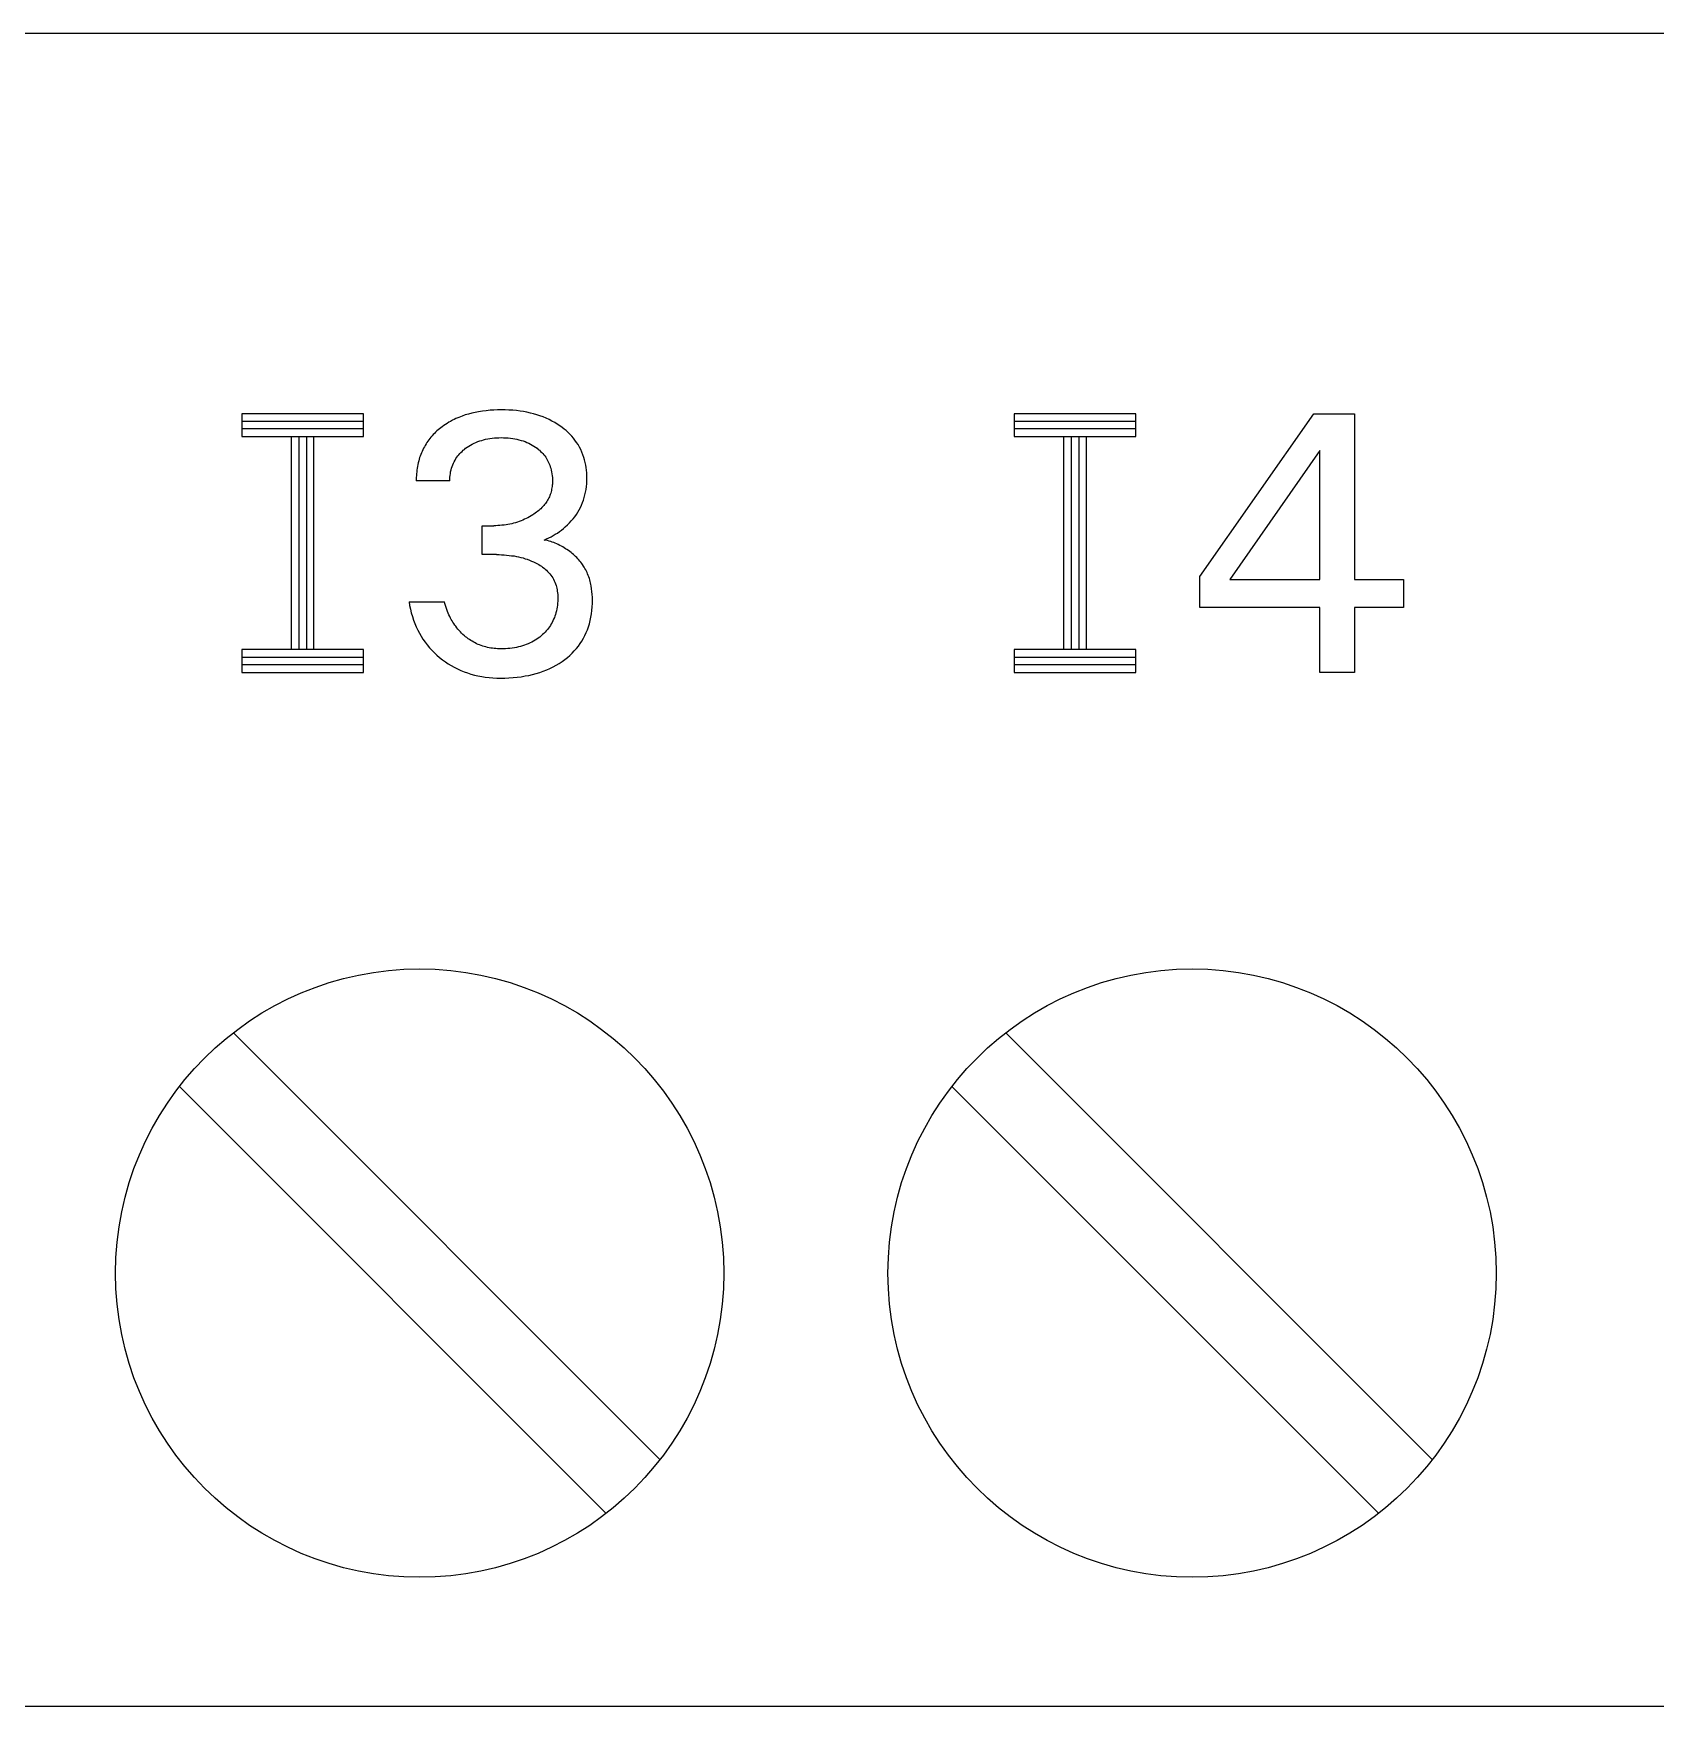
# Model space of a CAD drawing. Extents: x 0 to 420, y 0 to 297.
# Drawn here: x 161.19 to 171.86, y 237.47 to 248.47 of the extents above; entities that cross this region are included whole.
import ezdxf

# ---------------------------------------------------------------- set-up
doc = ezdxf.new("R2010")
doc.units = 0
doc.header["$LTSCALE"] = 23.1
doc.layers.add('10000_FRONT', color=7, linetype='CONTINUOUS')

msp = doc.modelspace()

# ---------------------------------------------------------------- linework, layer by layer
at = {"layer": '10000_FRONT', "color": 7, "linetype": 'CONTINUOUS'}
for p, q in [((203.56, 248.468), (134.06, 248.468)), ((162.56, 245.968), (162.56, 245.818)), ((163.36, 245.968), (162.56, 245.968)), ((163.36, 245.818), (163.36, 245.968)), ((164.052, 245.966), (164.03, 245.96)), ((164.074, 245.972), (164.052, 245.966)), ((164.096, 245.977), (164.074, 245.972)), ((164.118, 245.981), (164.096, 245.977)), ((164.143, 245.985), (164.118, 245.981)), ((164.168, 245.988), (164.143, 245.985)), ((164.193, 245.991), (164.168, 245.988)), ((164.218, 245.992), (164.193, 245.991)), ((164.243, 245.993), (164.218, 245.992)), ((164.269, 245.994), (164.243, 245.993)), ((164.293, 245.993), (164.269, 245.994)), ((164.317, 245.992), (164.293, 245.993)), ((164.342, 245.991), (164.317, 245.992)), ((164.366, 245.989), (164.342, 245.991)), ((164.39, 245.986), (164.366, 245.989)), ((164.414, 245.982), (164.39, 245.986)), ((164.436, 245.978), (164.414, 245.982)), ((164.458, 245.973), (164.436, 245.978)), ((164.479, 245.968), (164.458, 245.973)), ((164.5, 245.961), (164.479, 245.968)), ((164.521, 245.954), (164.5, 245.961)), ((167.64, 245.968), (167.64, 245.818)), ((168.44, 245.968), (167.64, 245.968)), ((168.44, 245.818), (168.44, 245.968)), ((168.86, 244.899), (169.61, 245.968)), ((169.61, 245.968), (169.878, 245.968)), ((169.878, 245.968), (169.878, 244.879)), ((163.36, 245.918), (162.56, 245.918)), ((163.36, 245.868), (162.56, 245.868)), ((163.843, 245.855), (163.835, 245.847)), ((163.852, 245.862), (163.843, 245.855)), ((163.86, 245.869), (163.852, 245.862)), ((163.869, 245.876), (163.86, 245.869)), ((163.878, 245.883), (163.869, 245.876)), ((163.889, 245.891), (163.878, 245.883)), ((163.9, 245.898), (163.889, 245.891)), ((163.911, 245.905), (163.9, 245.898)), ((163.922, 245.912), (163.911, 245.905)), ((163.934, 245.918), (163.922, 245.912)), ((163.945, 245.925), (163.934, 245.918)), ((163.957, 245.93), (163.945, 245.925)), ((163.969, 245.936), (163.957, 245.93)), ((163.988, 245.944), (163.969, 245.936)), ((164.009, 245.953), (163.988, 245.944)), ((164.03, 245.96), (164.009, 245.953)), ((164.542, 245.947), (164.521, 245.954)), ((164.562, 245.939), (164.542, 245.947)), ((164.581, 245.93), (164.562, 245.939)), ((164.599, 245.92), (164.581, 245.93)), ((164.618, 245.91), (164.599, 245.92)), ((164.635, 245.899), (164.618, 245.91)), ((164.653, 245.888), (164.635, 245.899)), ((164.667, 245.878), (164.653, 245.888)), ((164.68, 245.867), (164.667, 245.878)), ((164.693, 245.857), (164.68, 245.867)), ((164.706, 245.845), (164.693, 245.857)), ((168.44, 245.918), (167.64, 245.918)), ((168.44, 245.868), (167.64, 245.868)), ((162.56, 245.818), (163.36, 245.818)), ((162.885, 245.818), (162.885, 244.418)), ((162.935, 245.818), (162.935, 244.418)), ((162.985, 245.818), (162.985, 244.418)), ((163.035, 244.418), (163.035, 245.818)), ((163.756, 245.741), (163.751, 245.731)), ((163.761, 245.751), (163.756, 245.741)), ((163.766, 245.76), (163.761, 245.751)), ((163.772, 245.77), (163.766, 245.76)), ((163.778, 245.779), (163.772, 245.77)), ((163.784, 245.788), (163.778, 245.779)), ((163.79, 245.797), (163.784, 245.788)), ((163.797, 245.806), (163.79, 245.797)), ((163.804, 245.815), (163.797, 245.806)), ((163.812, 245.823), (163.804, 245.815)), ((163.819, 245.831), (163.812, 245.823)), ((163.827, 245.839), (163.819, 245.831)), ((163.835, 245.847), (163.827, 245.839)), ((164.024, 245.734), (164.032, 245.741)), ((164.032, 245.741), (164.043, 245.748)), ((164.043, 245.748), (164.054, 245.755)), ((164.054, 245.755), (164.065, 245.762)), ((164.065, 245.762), (164.076, 245.768)), ((164.076, 245.768), (164.088, 245.774)), ((164.088, 245.774), (164.1, 245.78)), ((164.1, 245.78), (164.112, 245.785)), ((164.112, 245.785), (164.125, 245.789)), ((164.125, 245.789), (164.138, 245.793)), ((164.138, 245.793), (164.151, 245.797)), ((164.151, 245.797), (164.164, 245.8)), ((164.164, 245.8), (164.178, 245.803)), ((164.178, 245.803), (164.192, 245.805)), ((164.192, 245.805), (164.207, 245.807)), ((164.207, 245.807), (164.222, 245.809)), ((164.222, 245.809), (164.236, 245.81)), ((164.236, 245.81), (164.251, 245.81)), ((164.251, 245.81), (164.266, 245.811)), ((164.266, 245.811), (164.281, 245.81)), ((164.281, 245.81), (164.296, 245.81)), ((164.296, 245.81), (164.312, 245.809)), ((164.312, 245.809), (164.327, 245.807)), ((164.327, 245.807), (164.342, 245.805)), ((164.342, 245.805), (164.357, 245.803)), ((164.357, 245.803), (164.37, 245.8)), ((164.37, 245.8), (164.383, 245.797)), ((164.383, 245.797), (164.397, 245.793)), ((164.397, 245.793), (164.41, 245.789)), ((164.41, 245.789), (164.423, 245.785)), ((164.423, 245.785), (164.435, 245.78)), ((164.435, 245.78), (164.447, 245.774)), ((164.447, 245.774), (164.459, 245.768)), ((164.459, 245.768), (164.47, 245.762)), ((164.47, 245.762), (164.481, 245.755)), ((164.481, 245.755), (164.492, 245.748)), ((164.492, 245.748), (164.502, 245.741)), ((164.502, 245.741), (164.51, 245.734)), ((164.718, 245.833), (164.706, 245.845)), ((164.73, 245.821), (164.718, 245.833)), ((164.741, 245.808), (164.73, 245.821)), ((164.751, 245.795), (164.741, 245.808)), ((164.762, 245.78), (164.751, 245.795)), ((164.772, 245.765), (164.762, 245.78)), ((164.781, 245.749), (164.772, 245.765)), ((164.79, 245.732), (164.781, 245.749)), ((167.64, 245.818), (168.44, 245.818)), ((167.965, 245.818), (167.965, 244.418)), ((168.015, 245.818), (168.015, 244.418)), ((168.065, 245.818), (168.065, 244.418)), ((168.115, 244.418), (168.115, 245.818)), ((163.718, 245.634), (163.716, 245.622)), ((163.721, 245.646), (163.718, 245.634)), ((163.724, 245.658), (163.721, 245.646)), ((163.727, 245.669), (163.724, 245.658)), ((163.73, 245.68), (163.727, 245.669)), ((163.734, 245.69), (163.73, 245.68)), ((163.738, 245.701), (163.734, 245.69)), ((163.742, 245.711), (163.738, 245.701)), ((163.746, 245.721), (163.742, 245.711)), ((163.751, 245.731), (163.746, 245.721)), ((163.944, 245.622), (163.948, 245.633)), ((163.948, 245.633), (163.952, 245.643)), ((163.952, 245.643), (163.957, 245.653)), ((163.957, 245.653), (163.963, 245.663)), ((163.963, 245.663), (163.969, 245.673)), ((163.969, 245.673), (163.975, 245.683)), ((163.975, 245.683), (163.981, 245.691)), ((163.981, 245.691), (163.987, 245.699)), ((163.987, 245.699), (163.994, 245.706)), ((163.994, 245.706), (164.001, 245.714)), ((164.001, 245.714), (164.009, 245.721)), ((164.009, 245.721), (164.016, 245.728)), ((164.016, 245.728), (164.024, 245.734)), ((164.51, 245.734), (164.518, 245.728)), ((164.518, 245.728), (164.525, 245.721)), ((164.525, 245.721), (164.533, 245.714)), ((164.533, 245.714), (164.54, 245.707)), ((164.54, 245.707), (164.546, 245.699)), ((164.546, 245.699), (164.553, 245.691)), ((164.553, 245.691), (164.559, 245.683)), ((164.559, 245.683), (164.564, 245.675)), ((164.564, 245.675), (164.569, 245.666)), ((164.569, 245.666), (164.574, 245.657)), ((164.574, 245.657), (164.578, 245.648)), ((164.578, 245.648), (164.582, 245.639)), ((164.582, 245.639), (164.586, 245.63)), ((164.797, 245.716), (164.79, 245.732)), ((164.804, 245.698), (164.797, 245.716)), ((164.81, 245.681), (164.804, 245.698)), ((164.815, 245.665), (164.81, 245.681)), ((164.819, 245.648), (164.815, 245.665)), ((164.823, 245.631), (164.819, 245.648)), ((164.825, 245.614), (164.823, 245.631)), ((169.65, 245.726), (169.059, 244.879)), ((169.65, 244.879), (169.65, 245.726)), ((163.709, 245.562), (163.708, 245.55)), ((163.708, 245.55), (163.708, 245.538)), ((163.708, 245.538), (163.708, 245.526)), ((163.929, 245.526), (163.708, 245.526)), ((163.71, 245.574), (163.709, 245.562)), ((163.711, 245.586), (163.71, 245.574)), ((163.712, 245.598), (163.711, 245.586)), ((163.714, 245.61), (163.712, 245.598)), ((163.716, 245.622), (163.714, 245.61)), ((163.929, 245.551), (163.93, 245.563)), ((163.929, 245.538), (163.929, 245.551)), ((163.929, 245.526), (163.929, 245.538)), ((163.93, 245.563), (163.932, 245.575)), ((163.932, 245.575), (163.934, 245.587)), ((163.934, 245.587), (163.937, 245.599)), ((163.937, 245.599), (163.94, 245.611)), ((163.94, 245.611), (163.944, 245.622)), ((164.586, 245.63), (164.589, 245.62)), ((164.589, 245.62), (164.592, 245.611)), ((164.592, 245.611), (164.595, 245.598)), ((164.595, 245.598), (164.598, 245.586)), ((164.598, 245.586), (164.6, 245.574)), ((164.6, 245.574), (164.602, 245.561)), ((164.602, 245.561), (164.603, 245.549)), ((164.603, 245.549), (164.603, 245.536)), ((164.603, 245.536), (164.604, 245.524)), ((164.604, 245.524), (164.603, 245.515)), ((164.827, 245.597), (164.825, 245.614)), ((164.829, 245.58), (164.827, 245.597)), ((164.83, 245.563), (164.829, 245.58)), ((164.829, 245.508), (164.83, 245.527)), ((164.83, 245.546), (164.83, 245.563)), ((164.83, 245.527), (164.83, 245.546)), ((164.579, 245.415), (164.575, 245.407)), ((164.583, 245.422), (164.579, 245.415)), ((164.586, 245.43), (164.583, 245.422)), ((164.589, 245.438), (164.586, 245.43)), ((164.592, 245.447), (164.589, 245.438)), ((164.594, 245.455), (164.592, 245.447)), ((164.597, 245.463), (164.594, 245.455)), ((164.598, 245.472), (164.597, 245.463)), ((164.6, 245.48), (164.598, 245.472)), ((164.601, 245.489), (164.6, 245.48)), ((164.602, 245.498), (164.601, 245.489)), ((164.603, 245.506), (164.602, 245.498)), ((164.603, 245.515), (164.603, 245.506)), ((164.807, 245.4), (164.813, 245.417)), ((164.813, 245.417), (164.817, 245.435)), ((164.817, 245.435), (164.821, 245.453)), ((164.821, 245.453), (164.825, 245.471)), ((164.825, 245.471), (164.827, 245.49)), ((164.827, 245.49), (164.829, 245.508)), ((164.475, 245.303), (164.464, 245.297)), ((164.482, 245.309), (164.475, 245.303)), ((164.49, 245.314), (164.482, 245.309)), ((164.498, 245.32), (164.49, 245.314)), ((164.505, 245.325), (164.498, 245.32)), ((164.513, 245.331), (164.505, 245.325)), ((164.52, 245.338), (164.513, 245.331)), ((164.527, 245.344), (164.52, 245.338)), ((164.533, 245.351), (164.527, 245.344)), ((164.54, 245.358), (164.533, 245.351)), ((164.546, 245.365), (164.54, 245.358)), ((164.552, 245.371), (164.546, 245.365)), ((164.557, 245.378), (164.552, 245.371)), ((164.562, 245.385), (164.557, 245.378)), ((164.567, 245.392), (164.562, 245.385)), ((164.571, 245.4), (164.567, 245.392)), ((164.575, 245.407), (164.571, 245.4)), ((164.75, 245.291), (164.761, 245.306)), ((164.761, 245.306), (164.77, 245.321)), ((164.77, 245.321), (164.779, 245.336)), ((164.779, 245.336), (164.787, 245.352)), ((164.787, 245.352), (164.795, 245.368)), ((164.795, 245.368), (164.801, 245.384)), ((164.801, 245.384), (164.807, 245.4)), ((164.142, 245.042), (164.142, 245.232)), ((164.142, 245.232), (164.218, 245.232)), ((164.231, 245.232), (164.218, 245.232)), ((164.245, 245.233), (164.231, 245.232)), ((164.258, 245.234), (164.245, 245.233)), ((164.271, 245.235), (164.258, 245.234)), ((164.285, 245.236), (164.271, 245.235)), ((164.298, 245.238), (164.285, 245.236)), ((164.311, 245.24), (164.298, 245.238)), ((164.324, 245.243), (164.311, 245.24)), ((164.336, 245.245), (164.324, 245.243)), ((164.348, 245.248), (164.336, 245.245)), ((164.361, 245.252), (164.348, 245.248)), ((164.373, 245.255), (164.361, 245.252)), ((164.385, 245.259), (164.373, 245.255)), ((164.397, 245.264), (164.385, 245.259)), ((164.408, 245.269), (164.397, 245.264)), ((164.42, 245.274), (164.408, 245.269)), ((164.431, 245.279), (164.42, 245.274)), ((164.442, 245.284), (164.431, 245.279)), ((164.453, 245.29), (164.442, 245.284)), ((164.464, 245.297), (164.453, 245.29)), ((164.636, 245.184), (164.649, 245.193)), ((164.649, 245.193), (164.662, 245.203)), ((164.662, 245.203), (164.675, 245.213)), ((164.675, 245.213), (164.688, 245.225)), ((164.688, 245.225), (164.702, 245.237)), ((164.702, 245.237), (164.715, 245.25)), ((164.715, 245.25), (164.727, 245.263)), ((164.727, 245.263), (164.739, 245.277)), ((164.739, 245.277), (164.75, 245.291)), ((164.55, 245.138), (164.565, 245.145)), ((164.561, 245.136), (164.55, 245.138)), ((164.571, 245.134), (164.561, 245.136)), ((164.565, 245.145), (164.58, 245.152)), ((164.582, 245.131), (164.571, 245.134)), ((164.58, 245.152), (164.594, 245.159)), ((164.592, 245.128), (164.582, 245.131)), ((164.602, 245.124), (164.592, 245.128)), ((164.594, 245.159), (164.608, 245.167)), ((164.612, 245.121), (164.602, 245.124)), ((164.608, 245.167), (164.622, 245.176)), ((164.622, 245.117), (164.612, 245.121)), ((164.622, 245.176), (164.636, 245.184)), ((164.632, 245.112), (164.622, 245.117)), ((164.642, 245.108), (164.632, 245.112)), ((164.652, 245.103), (164.642, 245.108)), ((164.662, 245.098), (164.652, 245.103)), ((164.671, 245.093), (164.662, 245.098)), ((164.681, 245.087), (164.671, 245.093)), ((164.69, 245.081), (164.681, 245.087)), ((164.699, 245.075), (164.69, 245.081)), ((164.235, 245.042), (164.142, 245.042)), ((164.235, 245.042), (164.252, 245.042)), ((164.252, 245.042), (164.268, 245.041)), ((164.268, 245.041), (164.285, 245.04)), ((164.285, 245.04), (164.302, 245.039)), ((164.302, 245.039), (164.319, 245.037)), ((164.319, 245.037), (164.335, 245.035)), ((164.335, 245.035), (164.351, 245.033)), ((164.351, 245.033), (164.366, 245.03)), ((164.366, 245.03), (164.381, 245.027)), ((164.381, 245.027), (164.395, 245.024)), ((164.395, 245.024), (164.41, 245.02)), ((164.41, 245.02), (164.425, 245.015)), ((164.425, 245.015), (164.438, 245.011)), ((164.438, 245.011), (164.452, 245.006)), ((164.452, 245.006), (164.465, 245)), ((164.465, 245), (164.478, 244.995)), ((164.478, 244.995), (164.491, 244.988)), ((164.491, 244.988), (164.504, 244.982)), ((164.504, 244.982), (164.513, 244.976)), ((164.513, 244.976), (164.522, 244.971)), ((164.522, 244.971), (164.531, 244.965)), ((164.708, 245.069), (164.699, 245.075)), ((164.717, 245.063), (164.708, 245.069)), ((164.726, 245.056), (164.717, 245.063)), ((164.734, 245.049), (164.726, 245.056)), ((164.741, 245.043), (164.734, 245.049)), ((164.749, 245.036), (164.741, 245.043)), ((164.756, 245.029), (164.749, 245.036)), ((164.763, 245.022), (164.756, 245.029)), ((164.77, 245.015), (164.763, 245.022)), ((164.777, 245.007), (164.77, 245.015)), ((164.783, 245), (164.777, 245.007)), ((164.79, 244.992), (164.783, 245)), ((164.796, 244.984), (164.79, 244.992)), ((164.801, 244.976), (164.796, 244.984)), ((164.807, 244.967), (164.801, 244.976)), ((164.531, 244.965), (164.539, 244.959)), ((164.539, 244.959), (164.548, 244.953)), ((164.548, 244.953), (164.556, 244.946)), ((164.556, 244.946), (164.564, 244.939)), ((164.564, 244.939), (164.571, 244.932)), ((164.571, 244.932), (164.578, 244.924)), ((164.578, 244.924), (164.586, 244.916)), ((164.586, 244.916), (164.592, 244.907)), ((164.592, 244.907), (164.599, 244.898)), ((164.599, 244.898), (164.605, 244.889)), ((164.605, 244.889), (164.61, 244.88)), ((164.61, 244.88), (164.615, 244.87)), ((164.615, 244.87), (164.619, 244.86)), ((164.619, 244.86), (164.623, 244.85)), ((164.812, 244.959), (164.807, 244.967)), ((164.817, 244.951), (164.812, 244.959)), ((164.822, 244.942), (164.817, 244.951)), ((164.827, 244.933), (164.822, 244.942)), ((164.831, 244.924), (164.827, 244.933)), ((164.835, 244.915), (164.831, 244.924)), ((164.839, 244.905), (164.835, 244.915)), ((164.843, 244.896), (164.839, 244.905)), ((164.846, 244.886), (164.843, 244.896)), ((164.849, 244.876), (164.846, 244.886)), ((164.851, 244.866), (164.849, 244.876)), ((164.854, 244.856), (164.851, 244.866)), ((168.86, 244.694), (168.86, 244.899)), ((169.059, 244.879), (169.65, 244.879)), ((169.878, 244.879), (170.2, 244.879)), ((170.2, 244.879), (170.2, 244.694)), ((164.623, 244.85), (164.627, 244.84)), ((164.627, 244.84), (164.629, 244.831)), ((164.629, 244.831), (164.632, 244.821)), ((164.632, 244.821), (164.634, 244.811)), ((164.634, 244.811), (164.635, 244.801)), ((164.635, 244.801), (164.637, 244.791)), ((164.637, 244.791), (164.638, 244.78)), ((164.638, 244.78), (164.638, 244.77)), ((164.638, 244.77), (164.638, 244.76)), ((164.638, 244.76), (164.638, 244.747)), ((164.856, 244.846), (164.854, 244.856)), ((164.858, 244.836), (164.856, 244.846)), ((164.861, 244.818), (164.858, 244.836)), ((164.863, 244.799), (164.861, 244.818)), ((164.865, 244.78), (164.863, 244.799)), ((164.866, 244.762), (164.865, 244.78)), ((164.866, 244.743), (164.866, 244.762)), ((163.66, 244.732), (163.664, 244.708)), ((163.66, 244.732), (163.893, 244.732)), ((163.664, 244.708), (163.669, 244.684)), ((163.669, 244.684), (163.675, 244.659)), ((163.675, 244.659), (163.682, 244.636)), ((163.896, 244.72), (163.893, 244.732)), ((163.9, 244.707), (163.896, 244.72)), ((163.904, 244.694), (163.9, 244.707)), ((163.908, 244.682), (163.904, 244.694)), ((163.913, 244.669), (163.908, 244.682)), ((163.918, 244.657), (163.913, 244.669)), ((163.923, 244.645), (163.918, 244.657)), ((163.928, 244.635), (163.923, 244.645)), ((164.623, 244.649), (164.62, 244.638)), ((164.626, 244.66), (164.623, 244.649)), ((164.629, 244.672), (164.626, 244.66)), ((164.632, 244.685), (164.629, 244.672)), ((164.634, 244.697), (164.632, 244.685)), ((164.636, 244.71), (164.634, 244.697)), ((164.637, 244.722), (164.636, 244.71)), ((164.638, 244.735), (164.637, 244.722)), ((164.638, 244.747), (164.638, 244.735)), ((164.856, 244.631), (164.86, 244.653)), ((164.86, 244.653), (164.863, 244.675)), ((164.863, 244.675), (164.865, 244.698)), ((164.865, 244.698), (164.866, 244.72)), ((164.866, 244.72), (164.866, 244.743)), ((169.65, 244.694), (168.86, 244.694)), ((169.65, 244.268), (169.65, 244.694)), ((169.878, 244.694), (169.878, 244.268)), ((170.2, 244.694), (169.878, 244.694)), ((163.682, 244.636), (163.69, 244.612)), ((163.69, 244.612), (163.699, 244.589)), ((163.699, 244.589), (163.708, 244.567)), ((163.708, 244.567), (163.718, 244.546)), ((163.718, 244.546), (163.728, 244.525)), ((163.933, 244.625), (163.928, 244.635)), ((163.938, 244.616), (163.933, 244.625)), ((163.943, 244.607), (163.938, 244.616)), ((163.949, 244.597), (163.943, 244.607)), ((163.955, 244.588), (163.949, 244.597)), ((163.961, 244.579), (163.955, 244.588)), ((163.967, 244.571), (163.961, 244.579)), ((163.974, 244.561), (163.967, 244.571)), ((163.982, 244.552), (163.974, 244.561)), ((163.99, 244.543), (163.982, 244.552)), ((163.998, 244.534), (163.99, 244.543)), ((164.006, 244.526), (163.998, 244.534)), ((164.555, 244.532), (164.547, 244.523)), ((164.563, 244.54), (164.555, 244.532)), ((164.57, 244.549), (164.563, 244.54)), ((164.577, 244.558), (164.57, 244.549)), ((164.584, 244.567), (164.577, 244.558)), ((164.59, 244.576), (164.584, 244.567)), ((164.596, 244.586), (164.59, 244.576)), ((164.602, 244.596), (164.596, 244.586)), ((164.607, 244.606), (164.602, 244.596)), ((164.611, 244.617), (164.607, 244.606)), ((164.616, 244.628), (164.611, 244.617)), ((164.62, 244.638), (164.616, 244.628)), ((164.825, 244.529), (164.833, 244.548)), ((164.833, 244.548), (164.84, 244.568)), ((164.84, 244.568), (164.846, 244.587)), ((164.846, 244.587), (164.852, 244.609)), ((164.852, 244.609), (164.856, 244.631)), ((163.728, 244.525), (163.74, 244.505)), ((163.74, 244.505), (163.752, 244.486)), ((163.752, 244.486), (163.766, 244.466)), ((163.766, 244.466), (163.78, 244.448)), ((163.78, 244.448), (163.795, 244.43)), ((163.795, 244.43), (163.81, 244.413)), ((164.015, 244.517), (164.006, 244.526)), ((164.024, 244.509), (164.015, 244.517)), ((164.032, 244.502), (164.024, 244.509)), ((164.041, 244.496), (164.032, 244.502)), ((164.049, 244.489), (164.041, 244.496)), ((164.058, 244.483), (164.049, 244.489)), ((164.067, 244.477), (164.058, 244.483)), ((164.076, 244.472), (164.067, 244.477)), ((164.086, 244.466), (164.076, 244.472)), ((164.095, 244.461), (164.086, 244.466)), ((164.105, 244.456), (164.095, 244.461)), ((164.115, 244.452), (164.105, 244.456)), ((164.124, 244.448), (164.115, 244.452)), ((164.134, 244.444), (164.124, 244.448)), ((164.145, 244.441), (164.134, 244.444)), ((164.155, 244.438), (164.145, 244.441)), ((164.165, 244.435), (164.155, 244.438)), ((164.176, 244.432), (164.165, 244.435)), ((164.187, 244.43), (164.176, 244.432)), ((164.198, 244.428), (164.187, 244.43)), ((164.209, 244.426), (164.198, 244.428)), ((164.22, 244.425), (164.209, 244.426)), ((164.231, 244.424), (164.22, 244.425)), ((164.242, 244.423), (164.231, 244.424)), ((164.254, 244.423), (164.242, 244.423)), ((164.265, 244.423), (164.254, 244.423)), ((164.28, 244.423), (164.265, 244.423)), ((164.294, 244.423), (164.28, 244.423)), ((164.309, 244.424), (164.294, 244.423)), ((164.324, 244.425), (164.309, 244.424)), ((164.338, 244.427), (164.324, 244.425)), ((164.353, 244.429), (164.338, 244.427)), ((164.367, 244.432), (164.353, 244.429)), ((164.38, 244.435), (164.367, 244.432)), ((164.393, 244.438), (164.38, 244.435)), ((164.406, 244.442), (164.393, 244.438)), ((164.419, 244.446), (164.406, 244.442)), ((164.431, 244.45), (164.419, 244.446)), ((164.443, 244.455), (164.431, 244.45)), ((164.456, 244.461), (164.443, 244.455)), ((164.467, 244.466), (164.456, 244.461)), ((164.478, 244.472), (164.467, 244.466)), ((164.489, 244.479), (164.478, 244.472)), ((164.5, 244.485), (164.489, 244.479)), ((164.51, 244.493), (164.5, 244.485)), ((164.52, 244.5), (164.51, 244.493)), ((164.53, 244.508), (164.52, 244.5)), ((164.539, 244.516), (164.53, 244.508)), ((164.547, 244.523), (164.539, 244.516)), ((164.747, 244.409), (164.761, 244.424)), ((164.761, 244.424), (164.774, 244.44)), ((164.774, 244.44), (164.786, 244.457)), ((164.786, 244.457), (164.797, 244.474)), ((164.797, 244.474), (164.807, 244.492)), ((164.807, 244.492), (164.817, 244.511)), ((164.817, 244.511), (164.825, 244.529)), ((162.56, 244.418), (162.56, 244.268)), ((163.36, 244.418), (162.56, 244.418)), ((162.56, 244.368), (163.36, 244.368)), ((163.36, 244.318), (162.56, 244.318)), ((163.36, 244.268), (163.36, 244.418)), ((163.81, 244.413), (163.827, 244.396)), ((163.827, 244.396), (163.844, 244.381)), ((163.844, 244.381), (163.861, 244.365)), ((163.861, 244.365), (163.88, 244.351)), ((163.88, 244.351), (163.899, 244.337)), ((163.899, 244.337), (163.918, 244.324)), ((163.918, 244.324), (163.938, 244.312)), ((163.938, 244.312), (163.958, 244.301)), ((164.608, 244.304), (164.628, 244.315)), ((164.628, 244.315), (164.648, 244.327)), ((164.648, 244.327), (164.667, 244.339)), ((164.667, 244.339), (164.685, 244.353)), ((164.685, 244.353), (164.702, 244.366)), ((164.702, 244.366), (164.717, 244.379)), ((164.717, 244.379), (164.733, 244.394)), ((164.733, 244.394), (164.747, 244.409)), ((167.64, 244.418), (167.64, 244.268)), ((168.44, 244.418), (167.64, 244.418)), ((167.64, 244.368), (168.44, 244.368)), ((168.44, 244.318), (167.64, 244.318)), ((168.44, 244.268), (168.44, 244.418)), ((162.56, 244.268), (163.36, 244.268)), ((163.958, 244.301), (163.979, 244.29)), ((163.979, 244.29), (164.001, 244.28)), ((164.001, 244.28), (164.023, 244.272)), ((164.023, 244.272), (164.045, 244.264)), ((164.045, 244.264), (164.067, 244.256)), ((164.067, 244.256), (164.09, 244.25)), ((164.09, 244.25), (164.113, 244.245)), ((164.113, 244.245), (164.138, 244.24)), ((164.138, 244.24), (164.162, 244.236)), ((164.162, 244.236), (164.187, 244.234)), ((164.187, 244.234), (164.212, 244.232)), ((164.212, 244.232), (164.237, 244.23)), ((164.237, 244.23), (164.263, 244.23)), ((164.263, 244.23), (164.29, 244.23)), ((164.29, 244.23), (164.317, 244.231)), ((164.317, 244.231), (164.344, 244.233)), ((164.344, 244.233), (164.371, 244.236)), ((164.371, 244.236), (164.398, 244.239)), ((164.398, 244.239), (164.425, 244.244)), ((164.425, 244.244), (164.449, 244.248)), ((164.449, 244.248), (164.473, 244.254)), ((164.473, 244.254), (164.497, 244.26)), ((164.497, 244.26), (164.52, 244.267)), ((164.52, 244.267), (164.543, 244.275)), ((164.543, 244.275), (164.566, 244.284)), ((164.566, 244.284), (164.587, 244.294)), ((164.587, 244.294), (164.608, 244.304)), ((167.64, 244.268), (168.44, 244.268)), ((169.878, 244.268), (169.65, 244.268)), ((165.309, 239.093), (162.505, 241.897)), ((170.389, 239.093), (167.585, 241.897)), ((162.151, 241.544), (164.955, 238.74)), ((167.231, 241.544), (170.035, 238.74)), ((203.56, 237.468), (134.06, 237.468))]:
    msp.add_line(p, q, dxfattribs=at)
for centre in [(163.73, 240.318), (168.81, 240.318)]:
    msp.add_circle(centre, 2, dxfattribs=at)

doc.saveas('drawing.dxf')
